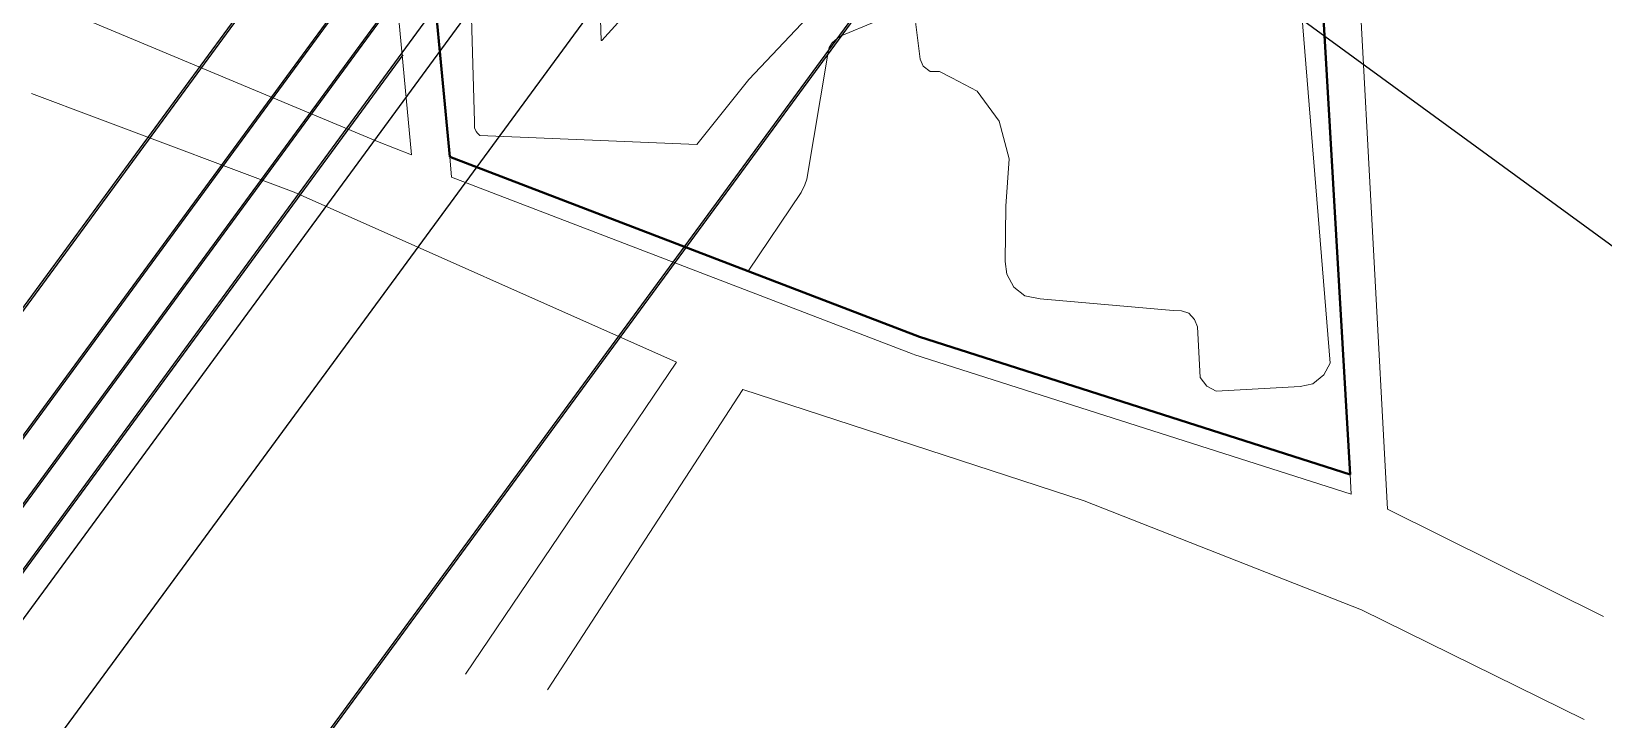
# Model space of a CAD drawing. Header units: metres. Extents: x 141303 to 146299, y 125960 to 127091.
# Drawn here: x 142269.5 to 142440.2, y 126516.5 to 126591.1 of the extents above; entities that cross this region are included whole.
import ezdxf

# ---------------------------------------------------------------- set-up
doc = ezdxf.new("R2010")
doc.units = ezdxf.units.M
doc.header["$MEASUREMENT"] = 0
doc.linetypes.add('ACAD_ISO04W100', pattern=[30, 24, -3, 0, -3])
for name, color, linetype, lineweight in [('NVMI-CONTOUR', 43, 'Continuous', 13), ('NVMI_ROAD', 253, 'Continuous', 20), ('NVMI_SITEBOUNDARY', 255, 'ACAD_ISO04W100', 40)]:
    doc.layers.add(name, color=color, linetype=linetype, lineweight=lineweight)
doc.layers.add('projection lines', color=221, linetype='Continuous')

msp = doc.modelspace()

# ---------------------------------------------------------------- linework, layer by layer
at = {"layer": 'NVMI-CONTOUR'}
for p, q in [((142410.49082, 126555.16375), (142404.02306, 126635.18785)), ((142357.24899, 126590.58208), (142365.25974, 126593.93016)), ((142365.25974, 126593.93016), (142366.00897, 126588.1308)), ((142355.93023, 126588.45905), (142356.1197, 126589.40579)), ((142356.1197, 126589.40579), (142356.4592, 126589.89632)), ((142356.4592, 126589.89632), (142357.24899, 126590.58208)), ((142353.68027, 126575.11275), (142355.93023, 126588.45905)), ((142366.00897, 126588.1308), (142366.33115, 126587.37266)), ((142366.33115, 126587.37266), (142367.0724, 126586.81957)), ((142367.0724, 126586.81957), (142368.08091, 126586.79897)), ((142368.08091, 126586.79897), (142369.44271, 126586.10963)), ((142369.44271, 126586.10963), (142372.18352, 126584.66812)), ((142372.18352, 126584.66812), (142374.55044, 126581.4219)), ((142347.3137, 126565.14953), (142353.09016, 126573.67313)), ((142353.09016, 126573.67313), (142353.48945, 126574.49406)), ((142353.48945, 126574.49406), (142353.68027, 126575.11275)), ((142377.34006, 126562.47775), (142379.00498, 126562.15592)), ((142379.00498, 126562.15592), (142393.44601, 126560.89151)), ((142393.44601, 126560.89151), (142394.35332, 126560.82914)), ((142394.35332, 126560.82914), (142395.15287, 126560.59197)), ((142395.15287, 126560.59197), (142395.78294, 126559.90344)), ((142395.78294, 126559.90344), (142396.11073, 126559.09544)), ((142396.11073, 126559.09544), (142396.3671, 126553.60998)), ((142409.78997, 126553.89479), (142410.49082, 126555.16375)), ((142396.3671, 126553.60998), (142397.10132, 126552.65593)), ((142408.62669, 126552.93618), (142409.78997, 126553.89479)), ((142397.10132, 126552.65593), (142398.12993, 126552.12401)), ((142398.12993, 126552.12401), (142407.22045, 126552.63679)), ((142407.22045, 126552.63679), (142408.62669, 126552.93618))]:
    msp.add_line(p, q, dxfattribs=at)
at = {"layer": 'NVMI-CONTOUR', "linetype": 'Continuous'}
for p, q in [((142331.35876, 126590.18004), (142330.77903, 126610.69409)), ((142336.08648, 126595.29738), (142331.44968, 126590.14906)), ((142331.44968, 126590.14906), (142331.35876, 126590.18004))]:
    msp.add_line(p, q, dxfattribs=at)
at = {"layer": 'NVMI-CONTOUR', "lineweight": 0}
for p, q in [((142372.18352, 126584.66812), (142372.18352, 126584.66812)), ((142372.18352, 126584.66812), (142372.18352, 126584.66812)), ((142375.65768, 126577.31416), (142374.55044, 126581.4219)), ((142375.30455, 126572.18384), (142375.65768, 126577.31416)), ((142375.21534, 126566.18134), (142375.30455, 126572.18384)), ((142375.39719, 126564.79867), (142375.21534, 126566.18134)), ((142376.14694, 126563.40555), (142375.39719, 126564.79867)), ((142377.34006, 126562.47775), (142376.14694, 126563.40555))]:
    msp.add_line(p, q, dxfattribs=at)
at = {"layer": 'NVMI-CONTOUR', "linetype": 'Continuous'}
msp.add_lwpolyline([(142358.17653, 126597.37214), (142347.38004, 126585.9455), (142341.73621, 126578.89657), (142318.2144, 126579.86801), (142317.93021, 126580.11785), (142317.81763, 126580.30775), (142317.6351, 126580.68064), (142317.60324, 126581.33095), (142316.78728, 126610.20444)], dxfattribs=at)
at = {"layer": 'NVMI_ROAD'}
for p, q in [((142307.85388, 126609.169), (142310.78868, 126577.77477)), ((142307.09127, 126579.2014), (142271.36447, 126594.14171)), ((142269.53197, 126584.42727), (142298.04059, 126573.71376)), ((142310.78868, 126577.77477), (142307.09127, 126579.2014)), ((142314.92927, 126577.55601), (142315.14018, 126575.33346)), ((142298.04059, 126573.71376), (142339.54006, 126555.2556)), ((142339.54006, 126555.2556), (142316.64824, 126521.40579)), ((142325.53841, 126519.72877), (142346.73612, 126552.31758)), ((142346.73612, 126552.31758), (142383.77519, 126540.21562)), ((142412.66448, 126543.07923), (142412.79032, 126540.93932)), ((142383.77519, 126540.21562), (142413.89544, 126528.39045)), ((142416.71785, 126539.32039), (142440.16689, 126527.6627)), ((142413.89544, 126528.39045), (142438.06101, 126516.49903))]:
    msp.add_line(p, q, dxfattribs=at)
at = {"layer": 'NVMI_ROAD', "linetype": 'ByBlock'}
for p, q in [((142365.2155, 126556.14961), (142315.14018, 126575.33346)), ((142412.79032, 126540.93932), (142365.32205, 126556.11221))]:
    msp.add_line(p, q, dxfattribs=at)
at = {"layer": 'NVMI_ROAD'}
msp.add_lwpolyline([(142371.3586, 126719.56791), (142371.17971, 126714.26176), (142374.71573, 126710.1004), (142387.46837, 126711.95598), (142391.70659, 126711.61396), (142393.51008, 126710.00497), (142397.64103, 126705.10286), (142399.21769, 126699.30124), (142406.39606, 126674.43512), (142410.50789, 126654.51048), (142416.71785, 126539.32039)], dxfattribs=at)
at = {"layer": 'NVMI_SITEBOUNDARY', "linetype": 'ByBlock'}
for p, q in [((142406.1588, 126653.70749), (142412.66448, 126543.07923)), ((142314.92927, 126577.55601), (142311.92375, 126609.22776)), ((142365.93099, 126558.01725), (142314.92927, 126577.55601)), ((142412.66448, 126543.07923), (142365.93099, 126558.01725))]:
    msp.add_line(p, q, dxfattribs=at)
at = {"layer": 'projection lines'}
msp.add_xline((142322.03608, 126654.78442), (0.8077548499, -0.5895185345), dxfattribs=at)
for p in [(142395.74028, 126734.29184), (142391.92724, 126728.76326), (142393.97409, 126710.59364), (142390.33228, 126705.31333), (142374.07388, 126671.00544), (142359.0857, 126670.53175), (142355.33034, 126665.08681), (142363.48999, 126638.60031), (142376.71551, 126617.27152), (142372.93912, 126611.79608), (142313.72842, 126594.24433), (142309.84607, 126588.61526)]:
    msp.add_ray(p, (-0.59197243, -0.805958213), dxfattribs=at)

doc.saveas('drawing.dxf')
